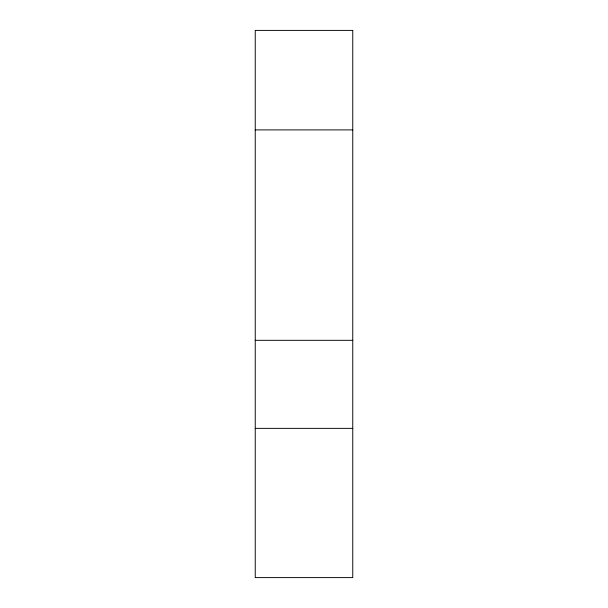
<?xml version="1.0" encoding="UTF-8"?>
<svg xmlns="http://www.w3.org/2000/svg" width="608" height="608" viewBox="0 0 608 608"><rect width="100%" height="100%" fill="white"/><g stroke="black" fill="none" stroke-linecap="round" stroke-linejoin="round"><path stroke-width="0.91" d="M255.246 129.892L352.754 129.892M255.246 340.313L352.754 340.313M255.246 428.366L352.754 428.366M352.754 30.4L255.246 30.4L255.246 577.6L352.754 577.6L352.754 30.4"/></g></svg>
